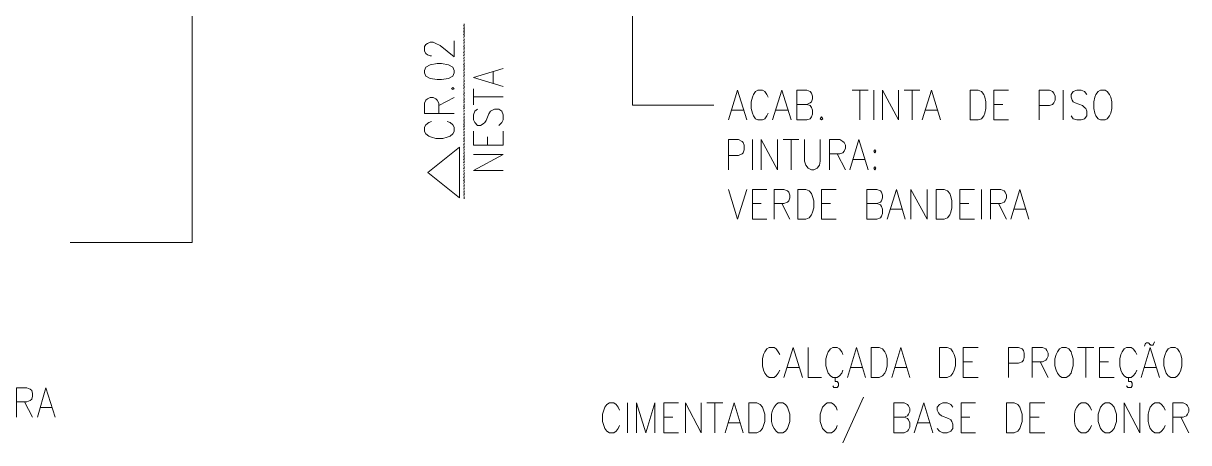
# Model space of a CAD drawing. Header units: millimetres. Extents: x 2928 to 3112, y 1220 to 1280.
# Drawn here: x 3055.36 to 3063.19, y 1260.23 to 1263.05 of the extents above; entities that cross this region are included whole.
import ezdxf

# ---------------------------------------------------------------- set-up
doc = ezdxf.new("R2010")
doc.units = ezdxf.units.MM

msp = doc.modelspace()

# ---------------------------------------------------------------- linework, layer by layer
at = {"color": 253, "linetype": 'Continuous', "lineweight": 5, "true_color": 0x9a9a9a}
for points in [[(3056.49592, 1263.9155), (3056.49592, 1261.5751), (3055.6772, 1261.5751)], [(3059.45656, 1263.61613), (3059.45656, 1262.49803), (3060.00238, 1262.49803)]]:
    msp.add_lwpolyline(points, dxfattribs=at)
at = {"color": 252, "linetype": 'Continuous', "lineweight": 13, "true_color": 0x989898}
for points in [[(3058.32358, 1263.03227), (3058.32358, 1263.0455), (3058.32358, 1263.0455)], [(3058.32358, 1263.02565), (3058.32193, 1263.02731), (3058.32193, 1263.02731)], [(3058.32358, 1263.00084), (3058.32193, 1263.0025), (3058.32193, 1263.0025)], [(3058.32358, 1262.97438), (3058.32193, 1262.97603), (3058.32193, 1262.97603)], [(3058.32358, 1263.00746), (3058.32358, 1263.01904), (3058.32358, 1263.01904)], [(3058.32358, 1262.98099), (3058.32358, 1262.99423), (3058.32358, 1262.99423)], [(3058.32358, 1262.95618), (3058.32358, 1262.96942), (3058.32358, 1262.96942)], [(3058.32358, 1262.94957), (3058.32193, 1262.95122), (3058.32193, 1262.95122)], [(3058.32358, 1262.93468), (3058.32358, 1262.94295), (3058.32358, 1262.94295)]]:
    msp.add_lwpolyline(points, dxfattribs=at)
at = {"color": 7, "linetype": 'Continuous', "lineweight": 20, "true_color": 0x000007}
for points in [[(3058.32358, 1263.0455), (3058.32358, 1263.03558), (3058.32358, 1263.03558)], [(3058.32358, 1263.03061), (3058.32027, 1263.03392), (3058.32027, 1263.03392)], [(3058.32358, 1263.01077), (3058.32027, 1263.01407), (3058.32027, 1263.01407)], [(3058.32358, 1262.98926), (3058.32027, 1262.99257), (3058.32027, 1262.99257)], [(3058.32358, 1262.97107), (3058.32027, 1262.97438), (3058.32027, 1262.97438)], [(3058.32358, 1263.02565), (3058.32358, 1263.01573), (3058.32358, 1263.01573)], [(3058.32358, 1263.00415), (3058.32358, 1262.99588), (3058.32358, 1262.99588)], [(3058.32358, 1262.98596), (3058.32358, 1262.97438), (3058.32358, 1262.97438)], [(3058.32358, 1262.96611), (3058.32358, 1262.95618), (3058.32358, 1262.95618)], [(3058.10526, 1262.83048), (3058.09699, 1262.83048), (3058.07879, 1262.8371), (3058.06721, 1262.84537), (3058.05894, 1262.86025), (3058.05894, 1262.89168), (3058.06721, 1262.90656), (3058.07879, 1262.91318), (3058.09699, 1262.92145), (3058.11683, 1262.92145), (3058.13503, 1262.91318), (3058.16314, 1262.89829), (3058.25742, 1262.82221), (3058.25742, 1262.92972)], [(3058.32358, 1262.94957), (3058.32027, 1262.95288), (3058.32027, 1262.95288)], [(3058.32358, 1262.92972), (3058.32027, 1262.93303), (3058.32027, 1262.93303)], [(3058.32358, 1262.91153), (3058.32027, 1262.91483), (3058.32027, 1262.91483)], [(3058.32358, 1262.89002), (3058.32027, 1262.89333), (3058.32027, 1262.89333)], [(3058.32358, 1262.94461), (3058.32358, 1262.93468), (3058.32358, 1262.93468)], [(3058.32358, 1262.92641), (3058.32358, 1262.91649), (3058.32358, 1262.91649)], [(3058.32358, 1262.90491), (3058.32358, 1262.89499), (3058.32358, 1262.89499)], [(3058.32358, 1262.88672), (3058.32358, 1262.87514), (3058.32358, 1262.87514)], [(3058.32358, 1262.87183), (3058.32027, 1262.87514), (3058.32027, 1262.87514)], [(3058.32358, 1262.85033), (3058.32027, 1262.85364), (3058.32027, 1262.85364)], [(3058.32358, 1262.83048), (3058.32027, 1262.83379), (3058.32027, 1262.83379)], [(3058.32358, 1262.81063), (3058.32027, 1262.81229), (3058.32027, 1262.81229)], [(3058.32358, 1262.86521), (3058.32358, 1262.85694), (3058.32358, 1262.85694)], [(3058.32358, 1262.84537), (3058.32358, 1262.83544), (3058.32358, 1262.83544)], [(3058.32358, 1262.82386), (3058.32358, 1262.81559), (3058.32358, 1262.81559)], [(3058.32358, 1262.80567), (3058.32358, 1262.79575), (3058.32358, 1262.79575)], [(3058.32358, 1262.79078), (3058.32027, 1262.79409), (3058.32027, 1262.79409)], [(3058.32358, 1262.76928), (3058.32027, 1262.77259), (3058.32027, 1262.77259)], [(3058.32358, 1262.75109), (3058.32027, 1262.7544), (3058.32027, 1262.7544)], [(3058.32358, 1262.73124), (3058.32027, 1262.73455), (3058.32027, 1262.73455)], [(3058.32358, 1262.78582), (3058.32358, 1262.7759), (3058.32358, 1262.7759)], [(3058.32358, 1262.76598), (3058.32358, 1262.7544), (3058.32358, 1262.7544)], [(3058.32358, 1262.74613), (3058.32358, 1262.7362), (3058.32358, 1262.7362)], [(3058.58657, 1262.62373), (3058.38643, 1262.68493), (3058.58657, 1262.74447)], [(3058.32358, 1262.70974), (3058.32027, 1262.71305), (3058.32027, 1262.71305)], [(3058.32358, 1262.69155), (3058.32027, 1262.69485), (3058.32027, 1262.69485)], [(3058.32358, 1262.67004), (3058.32027, 1262.67335), (3058.32027, 1262.67335)], [(3058.32358, 1262.65185), (3058.32027, 1262.6535), (3058.32027, 1262.6535)], [(3058.32358, 1262.72463), (3058.32358, 1262.7147), (3058.32358, 1262.7147)], [(3058.32358, 1262.70643), (3058.32358, 1262.69485), (3058.32358, 1262.69485)], [(3058.32358, 1262.68493), (3058.32358, 1262.67666), (3058.32358, 1262.67666)], [(3058.32358, 1262.66508), (3058.32358, 1262.65516), (3058.32358, 1262.65516)], [(3058.52041, 1262.64689), (3058.52041, 1262.72297), (3058.52041, 1262.72297)], [(3058.32358, 1262.63035), (3058.32027, 1262.63366), (3058.32027, 1262.63366)], [(3058.32358, 1262.6105), (3058.32027, 1262.61381), (3058.32027, 1262.61381)], [(3058.32358, 1262.589), (3058.32027, 1262.59231), (3058.32027, 1262.59231)], [(3058.32358, 1262.5708), (3058.32027, 1262.57411), (3058.32027, 1262.57411)], [(3058.32358, 1262.64523), (3058.32358, 1262.63696), (3058.32358, 1262.63696)], [(3058.32358, 1262.62539), (3058.32358, 1262.61546), (3058.32358, 1262.61546)], [(3058.32358, 1262.60388), (3058.32358, 1262.59561), (3058.32358, 1262.59561)], [(3058.32358, 1262.58569), (3058.32358, 1262.57411), (3058.32358, 1262.57411)], [(3058.38643, 1262.50134), (3058.38643, 1262.60885), (3058.38643, 1262.60885)], [(3060.10162, 1262.39879), (3060.16282, 1262.59892), (3060.22401, 1262.39879)], [(3060.36791, 1262.55096), (3060.35964, 1262.5708), (3060.34476, 1262.589), (3060.32987, 1262.59892), (3060.29844, 1262.59892), (3060.28356, 1262.589), (3060.26867, 1262.5708), (3060.26206, 1262.55096), (3060.25379, 1262.52118), (3060.25379, 1262.47487), (3060.26206, 1262.4451), (3060.26867, 1262.42691), (3060.28356, 1262.40706), (3060.29844, 1262.39879), (3060.32987, 1262.39879), (3060.34476, 1262.40706), (3060.35964, 1262.42691), (3060.36791, 1262.4451)], [(3060.39768, 1262.39879), (3060.46053, 1262.59892), (3060.52173, 1262.39879)], [(3060.62759, 1262.50299), (3060.65074, 1262.49472), (3060.65901, 1262.48314), (3060.66563, 1262.46495), (3060.66563, 1262.43683), (3060.65901, 1262.41864), (3060.65074, 1262.40706), (3060.62759, 1262.39879), (3060.55977, 1262.39879), (3060.55977, 1262.59892), (3060.62759, 1262.59892), (3060.65074, 1262.589), (3060.65901, 1262.57907), (3060.66563, 1262.55923), (3060.66563, 1262.54103), (3060.65901, 1262.52118), (3060.65074, 1262.51291), (3060.62759, 1262.50299), (3060.55977, 1262.50299)], [(3060.93192, 1262.59892), (3061.03943, 1262.59892), (3061.03943, 1262.59892)], [(3060.98485, 1262.59892), (3060.98485, 1262.39879), (3060.98485, 1262.39879)], [(3061.07747, 1262.59892), (3061.07747, 1262.39879), (3061.07747, 1262.39879)], [(3061.13702, 1262.39879), (3061.13702, 1262.59892), (3061.24453, 1262.39879), (3061.24453, 1262.59892)], [(3061.28257, 1262.59892), (3061.38842, 1262.59892), (3061.38842, 1262.59892)], [(3061.33549, 1262.59892), (3061.33549, 1262.39879), (3061.33549, 1262.39879)], [(3061.40331, 1262.39879), (3061.46616, 1262.59892), (3061.52736, 1262.39879)], [(3061.88462, 1262.39879), (3061.88462, 1262.59892), (3061.98386, 1262.59892)], [(3062.18895, 1262.39879), (3062.18895, 1262.59892), (3062.26007, 1262.59892), (3062.27992, 1262.589), (3062.28819, 1262.57907), (3062.29812, 1262.55923), (3062.29812, 1262.53276), (3062.28819, 1262.51291), (3062.27992, 1262.50299), (3062.26007, 1262.49472), (3062.18895, 1262.49472)], [(3062.35104, 1262.59892), (3062.35104, 1262.39879), (3062.35104, 1262.39879)], [(3062.50983, 1262.5708), (3062.49494, 1262.589), (3062.47178, 1262.59892), (3062.44201, 1262.59892), (3062.41886, 1262.589), (3062.40397, 1262.5708), (3062.40397, 1262.55096), (3062.41224, 1262.53276), (3062.41886, 1262.52118), (3062.43209, 1262.51291), (3062.48005, 1262.49472), (3062.49494, 1262.48314), (3062.50321, 1262.47487), (3062.50983, 1262.45668), (3062.50983, 1262.42691), (3062.49494, 1262.40706), (3062.47178, 1262.39879), (3062.44201, 1262.39879), (3062.41886, 1262.40706), (3062.40397, 1262.42691)], [(3058.25742, 1262.44179), (3058.05894, 1262.44179), (3058.05894, 1262.51126), (3058.06721, 1262.53276), (3058.07879, 1262.54103), (3058.09699, 1262.5493), (3058.11683, 1262.5493), (3058.13503, 1262.54103), (3058.1433, 1262.53276), (3058.15487, 1262.51126), (3058.15487, 1262.44179)], [(3058.15487, 1262.49472), (3058.25742, 1262.5493), (3058.25742, 1262.5493)], [(3058.32358, 1262.5493), (3058.32027, 1262.55261), (3058.32027, 1262.55261)], [(3058.32358, 1262.53111), (3058.32027, 1262.53276), (3058.32027, 1262.53276)], [(3058.32358, 1262.51126), (3058.32027, 1262.51457), (3058.32027, 1262.51457)], [(3058.32358, 1262.48976), (3058.32027, 1262.49307), (3058.32027, 1262.49307)], [(3058.32358, 1262.56584), (3058.32358, 1262.55592), (3058.32358, 1262.55592)], [(3058.32358, 1262.54599), (3058.32358, 1262.53442), (3058.32358, 1262.53442)], [(3058.32358, 1262.52615), (3058.32358, 1262.51622), (3058.32358, 1262.51622)], [(3058.32358, 1262.50464), (3058.32358, 1262.49472), (3058.32358, 1262.49472)], [(3058.38643, 1262.55426), (3058.58657, 1262.55426), (3058.58657, 1262.55426)], [(3061.88462, 1262.50299), (3061.94582, 1262.50299), (3061.94582, 1262.50299)], [(3058.32358, 1262.47157), (3058.32027, 1262.47487), (3058.32027, 1262.47487)], [(3058.32358, 1262.45006), (3058.32027, 1262.45337), (3058.32027, 1262.45337)], [(3058.32358, 1262.43022), (3058.32027, 1262.43352), (3058.32027, 1262.43352)], [(3058.32358, 1262.41037), (3058.32027, 1262.41368), (3058.32027, 1262.41368)], [(3058.32358, 1262.48645), (3058.32358, 1262.47487), (3058.32358, 1262.47487)], [(3058.32358, 1262.46495), (3058.32358, 1262.45668), (3058.32358, 1262.45668)], [(3058.32358, 1262.4451), (3058.32358, 1262.43518), (3058.32358, 1262.43518)], [(3058.32358, 1262.42525), (3058.32358, 1262.41533), (3058.32358, 1262.41533)], [(3058.41455, 1262.47157), (3058.39636, 1262.45668), (3058.38643, 1262.43352), (3058.38643, 1262.40044), (3058.39636, 1262.3806), (3058.41455, 1262.3624), (3058.4344, 1262.3624), (3058.45259, 1262.37233), (3058.46252, 1262.3806), (3058.47244, 1262.39548), (3058.49063, 1262.44014), (3058.50221, 1262.45668), (3058.51048, 1262.4633), (3058.52868, 1262.47157), (3058.55845, 1262.47157), (3058.5783, 1262.45668), (3058.58657, 1262.43352), (3058.58657, 1262.40044), (3058.5783, 1262.3806), (3058.55845, 1262.3624)], [(3060.12478, 1262.46495), (3060.20086, 1262.46495), (3060.20086, 1262.46495)], [(3060.42084, 1262.46495), (3060.49858, 1262.46495), (3060.49858, 1262.46495)], [(3061.42646, 1262.46495), (3061.5042, 1262.46495), (3061.5042, 1262.46495)], [(3058.10526, 1262.38887), (3058.08706, 1262.3806), (3058.06721, 1262.36571), (3058.05894, 1262.35082), (3058.05894, 1262.32105), (3058.06721, 1262.30451), (3058.08706, 1262.28963), (3058.10526, 1262.28301), (3058.13503, 1262.27474), (3058.18134, 1262.27474), (3058.21111, 1262.28301), (3058.23096, 1262.28963), (3058.24915, 1262.30451), (3058.25742, 1262.32105), (3058.25742, 1262.35082), (3058.24915, 1262.36571), (3058.23096, 1262.3806), (3058.21111, 1262.38887)], [(3058.32358, 1262.39052), (3058.32027, 1262.39383), (3058.32027, 1262.39383)], [(3058.32358, 1262.36902), (3058.32027, 1262.37233), (3058.32027, 1262.37233)], [(3058.32358, 1262.35082), (3058.32027, 1262.35413), (3058.32027, 1262.35413)], [(3058.32358, 1262.40541), (3058.32358, 1262.39548), (3058.32358, 1262.39548)], [(3058.32358, 1262.38721), (3058.32358, 1262.37563), (3058.32358, 1262.37563)], [(3058.32358, 1262.36571), (3058.32358, 1262.35413), (3058.32358, 1262.35413)], [(3058.32358, 1262.34586), (3058.32358, 1262.33594), (3058.32358, 1262.33594)], [(3061.88462, 1262.39879), (3061.98386, 1262.39879), (3061.98386, 1262.39879)], [(3058.32358, 1262.33098), (3058.32027, 1262.33428), (3058.32027, 1262.33428)], [(3058.32358, 1262.30947), (3058.32027, 1262.31278), (3058.32027, 1262.31278)], [(3058.32358, 1262.29128), (3058.32027, 1262.29459), (3058.32027, 1262.29459)], [(3058.32358, 1262.26978), (3058.32027, 1262.27309), (3058.32027, 1262.27309)], [(3058.32358, 1262.32436), (3058.32358, 1262.31444), (3058.32358, 1262.31444)], [(3058.32358, 1262.30617), (3058.32358, 1262.29459), (3058.32358, 1262.29459)], [(3058.32358, 1262.28466), (3058.32358, 1262.27639), (3058.32358, 1262.27639)], [(3058.32358, 1262.26647), (3058.32358, 1262.25489), (3058.32358, 1262.25489)], [(3058.58657, 1262.22843), (3058.38643, 1262.22843), (3058.38643, 1262.32436)], [(3058.48236, 1262.22843), (3058.48236, 1262.28632), (3058.48236, 1262.28632)], [(3058.58657, 1262.22843), (3058.58657, 1262.32436), (3058.58657, 1262.32436)], [(3060.10162, 1262.06468), (3060.10162, 1262.26647), (3060.16943, 1262.26647), (3060.19259, 1262.25489), (3060.20086, 1262.24662), (3060.20747, 1262.22843), (3060.20747, 1262.19866), (3060.20086, 1262.17881), (3060.19259, 1262.17054), (3060.16943, 1262.16062), (3060.10162, 1262.16062)], [(3060.26206, 1262.26647), (3060.26206, 1262.06468), (3060.26206, 1262.06468)], [(3060.3216, 1262.06468), (3060.3216, 1262.26647), (3060.43076, 1262.06468), (3060.43076, 1262.26647)], [(3060.4688, 1262.26647), (3060.57466, 1262.26647), (3060.57466, 1262.26647)], [(3060.52173, 1262.26647), (3060.52173, 1262.06468), (3060.52173, 1262.06468)], [(3060.6127, 1262.26647), (3060.6127, 1262.12257), (3060.62097, 1262.09446), (3060.63586, 1262.07461), (3060.65901, 1262.06468), (3060.6739, 1262.06468), (3060.69706, 1262.07461), (3060.71194, 1262.09446), (3060.71856, 1262.12257), (3060.71856, 1262.26647)], [(3060.77975, 1262.06468), (3060.77975, 1262.26647), (3060.84922, 1262.26647), (3060.87072, 1262.25489), (3060.87899, 1262.24662), (3060.88726, 1262.22843), (3060.88726, 1262.20858), (3060.87899, 1262.18873), (3060.87072, 1262.17881), (3060.84922, 1262.17054), (3060.77975, 1262.17054)], [(3060.91704, 1262.06468), (3060.97823, 1262.26647), (3061.03943, 1262.06468)], [(3058.32358, 1262.25158), (3058.32027, 1262.25489), (3058.32027, 1262.25489)], [(3058.32358, 1262.23008), (3058.32027, 1262.23339), (3058.32027, 1262.23339)], [(3058.32358, 1262.21023), (3058.32027, 1262.21354), (3058.32027, 1262.21354)], [(3058.32358, 1262.18873), (3058.32027, 1262.19204), (3058.32027, 1262.19204)], [(3058.32358, 1262.24497), (3058.32358, 1262.2367), (3058.32358, 1262.2367)], [(3058.32358, 1262.22512), (3058.32358, 1262.2152), (3058.32358, 1262.2152)], [(3058.32358, 1262.20362), (3058.32358, 1262.19535), (3058.32358, 1262.19535)], [(3058.32358, 1262.18543), (3058.32358, 1262.1755), (3058.32358, 1262.1755)], [(3058.32358, 1262.17054), (3058.32027, 1262.17385), (3058.32027, 1262.17385)], [(3058.32358, 1262.14904), (3058.32027, 1262.15235), (3058.32027, 1262.15235)], [(3058.32358, 1262.13084), (3058.32027, 1262.13415), (3058.32027, 1262.13415)], [(3058.32358, 1262.111), (3058.32027, 1262.1143), (3058.32027, 1262.1143)], [(3058.32358, 1262.16558), (3058.32358, 1262.15565), (3058.32358, 1262.15565)], [(3058.32358, 1262.14573), (3058.32358, 1262.13415), (3058.32358, 1262.13415)], [(3058.32358, 1262.12588), (3058.32358, 1262.11596), (3058.32358, 1262.11596)], [(3058.32358, 1262.10438), (3058.32358, 1262.09611), (3058.32358, 1262.09611)], [(3058.58657, 1262.05807), (3058.38643, 1262.05807), (3058.58657, 1262.16558), (3058.38643, 1262.16558)], [(3060.83268, 1262.17054), (3060.88726, 1262.06468), (3060.88726, 1262.06468)], [(3060.94019, 1262.1325), (3061.01627, 1262.1325), (3061.01627, 1262.1325)], [(3058.32358, 1262.08949), (3058.32027, 1262.0928), (3058.32027, 1262.0928)], [(3058.32358, 1262.0713), (3058.32027, 1262.07461), (3058.32027, 1262.07461)], [(3058.32358, 1262.0498), (3058.32027, 1262.05311), (3058.32027, 1262.05311)], [(3058.32358, 1262.02995), (3058.32027, 1262.03326), (3058.32027, 1262.03326)], [(3058.32358, 1262.08619), (3058.32358, 1262.07461), (3058.32358, 1262.07461)], [(3058.32358, 1262.06468), (3058.32358, 1262.05641), (3058.32358, 1262.05641)], [(3058.32358, 1262.04484), (3058.32358, 1262.03491), (3058.32358, 1262.03491)], [(3058.32358, 1262.02499), (3058.32358, 1262.01672), (3058.32358, 1262.01672)], [(3058.32358, 1262.0101), (3058.32027, 1262.01341), (3058.32027, 1262.01341)], [(3058.32358, 1261.99025), (3058.32027, 1261.99356), (3058.32027, 1261.99356)], [(3058.32358, 1261.96875), (3058.32027, 1261.97206), (3058.32027, 1261.97206)], [(3058.32358, 1261.95056), (3058.32027, 1261.95387), (3058.32027, 1261.95387)], [(3058.32358, 1262.00514), (3058.32358, 1261.99522), (3058.32358, 1261.99522)], [(3058.32358, 1261.98695), (3058.32358, 1261.97537), (3058.32358, 1261.97537)], [(3058.32358, 1261.96544), (3058.32358, 1261.95387), (3058.32358, 1261.95387)], [(3058.32358, 1261.9456), (3058.32358, 1261.93567), (3058.32358, 1261.93567)], [(3058.32358, 1261.93071), (3058.32027, 1261.93402), (3058.32027, 1261.93402)], [(3058.32358, 1261.91086), (3058.32027, 1261.91252), (3058.32027, 1261.91252)], [(3058.32358, 1261.89102), (3058.32027, 1261.89432), (3058.32027, 1261.89432)], [(3058.32358, 1261.92409), (3058.32358, 1261.91417), (3058.32358, 1261.91417)], [(3058.32358, 1261.9059), (3058.32358, 1261.89598), (3058.32358, 1261.89598)], [(3058.32358, 1261.8844), (3058.32358, 1261.86951), (3058.32358, 1261.86951)], [(3060.10162, 1261.93071), (3060.16282, 1261.73223), (3060.22401, 1261.93071)], [(3060.26206, 1261.73223), (3060.26206, 1261.93071), (3060.35964, 1261.93071)], [(3060.40761, 1261.73223), (3060.40761, 1261.93071), (3060.47377, 1261.93071), (3060.49858, 1261.92244), (3060.50685, 1261.91252), (3060.51346, 1261.89267), (3060.51346, 1261.87448), (3060.50685, 1261.85463), (3060.49858, 1261.84636), (3060.47377, 1261.83643), (3060.40761, 1261.83643)], [(3060.72683, 1261.73223), (3060.72683, 1261.93071), (3060.82607, 1261.93071)], [(3061.09897, 1261.83643), (3061.12213, 1261.82816), (3061.1304, 1261.81659), (3061.13702, 1261.79839), (3061.13702, 1261.77027), (3061.1304, 1261.75208), (3061.12213, 1261.7405), (3061.09897, 1261.73223), (3061.03116, 1261.73223), (3061.03116, 1261.93071), (3061.09897, 1261.93071), (3061.12213, 1261.92244), (3061.1304, 1261.91252), (3061.13702, 1261.89267), (3061.13702, 1261.87448), (3061.1304, 1261.85463), (3061.12213, 1261.84636), (3061.09897, 1261.83643), (3061.03116, 1261.83643)], [(3061.16844, 1261.73223), (3061.22964, 1261.93071), (3061.28918, 1261.73223)], [(3061.32722, 1261.73223), (3061.32722, 1261.93071), (3061.43639, 1261.73223), (3061.43639, 1261.93071)], [(3061.65637, 1261.73223), (3061.65637, 1261.93071), (3061.75561, 1261.93071)], [(3061.80192, 1261.93071), (3061.80192, 1261.73223), (3061.80192, 1261.73223)], [(3061.86146, 1261.73223), (3061.86146, 1261.93071), (3061.93093, 1261.93071), (3061.95409, 1261.92244), (3061.9607, 1261.91252), (3061.96897, 1261.89267), (3061.96897, 1261.87448), (3061.9607, 1261.85463), (3061.95409, 1261.84636), (3061.93093, 1261.83643), (3061.86146, 1261.83643)], [(3061.99874, 1261.73223), (3062.05994, 1261.93071), (3062.12114, 1261.73223)], [(3060.26206, 1261.83643), (3060.3216, 1261.83643), (3060.3216, 1261.83643)], [(3060.46053, 1261.83643), (3060.51346, 1261.73223), (3060.51346, 1261.73223)], [(3060.72683, 1261.83643), (3060.78802, 1261.83643), (3060.78802, 1261.83643)], [(3061.1916, 1261.79839), (3061.26768, 1261.79839), (3061.26768, 1261.79839)], [(3061.65637, 1261.83643), (3061.71757, 1261.83643), (3061.71757, 1261.83643)], [(3061.91604, 1261.83643), (3061.96897, 1261.73223), (3061.96897, 1261.73223)], [(3062.0219, 1261.79839), (3062.09798, 1261.79839), (3062.09798, 1261.79839)], [(3060.26206, 1261.73223), (3060.35964, 1261.73223), (3060.35964, 1261.73223)], [(3060.72683, 1261.73223), (3060.82607, 1261.73223), (3060.82607, 1261.73223)], [(3061.65637, 1261.73223), (3061.75561, 1261.73223), (3061.75561, 1261.73223)], [(3060.44565, 1260.82254), (3060.43572, 1260.84073), (3060.42084, 1260.86058), (3060.40761, 1260.86885), (3060.37453, 1260.86885), (3060.35964, 1260.86058), (3060.34476, 1260.84073), (3060.33649, 1260.82254), (3060.32987, 1260.79277), (3060.32987, 1260.74646), (3060.33649, 1260.71668), (3060.34476, 1260.69684), (3060.35964, 1260.67864), (3060.37453, 1260.66872), (3060.40761, 1260.66872), (3060.42084, 1260.67864), (3060.43572, 1260.69684), (3060.44565, 1260.71668)], [(3060.47377, 1260.66872), (3060.53662, 1260.86885), (3060.59782, 1260.66872)], [(3060.63586, 1260.86885), (3060.63586, 1260.66872), (3060.72683, 1260.66872)], [(3060.87072, 1260.82254), (3060.86411, 1260.84073), (3060.84757, 1260.86058), (3060.83268, 1260.86885), (3060.80291, 1260.86885), (3060.78802, 1260.86058), (3060.77148, 1260.84073), (3060.76487, 1260.82254), (3060.7566, 1260.79277), (3060.7566, 1260.74646), (3060.76487, 1260.71668), (3060.77148, 1260.69684), (3060.78802, 1260.67864), (3060.80291, 1260.66872), (3060.83268, 1260.66872), (3060.84757, 1260.67864), (3060.86411, 1260.69684), (3060.87072, 1260.71668)], [(3060.90215, 1260.66872), (3060.96169, 1260.86885), (3061.02289, 1260.66872)], [(3061.19821, 1260.66872), (3061.25941, 1260.86885), (3061.32061, 1260.66872)], [(3061.67952, 1260.66872), (3061.67952, 1260.86885), (3061.77876, 1260.86885)], [(3061.98386, 1260.66872), (3061.98386, 1260.86885), (3062.05167, 1260.86885), (3062.07483, 1260.86058), (3062.0831, 1260.849), (3062.08971, 1260.83081), (3062.08971, 1260.80269), (3062.0831, 1260.7845), (3062.07483, 1260.77292), (3062.05167, 1260.76465), (3061.98386, 1260.76465)], [(3062.14264, 1260.66872), (3062.14264, 1260.86885), (3062.21211, 1260.86885), (3062.23526, 1260.86058), (3062.24188, 1260.849), (3062.25015, 1260.83081), (3062.25015, 1260.81096), (3062.24188, 1260.79277), (3062.23526, 1260.7845), (3062.21211, 1260.77292), (3062.14264, 1260.77292)], [(3062.44697, 1260.86885), (3062.55614, 1260.86885), (3062.55614, 1260.86885)], [(3062.50321, 1260.86885), (3062.50321, 1260.66872), (3062.50321, 1260.66872)], [(3062.59418, 1260.66872), (3062.59418, 1260.86885), (3062.69342, 1260.86885)], [(3062.84559, 1260.82254), (3062.83732, 1260.84073), (3062.82243, 1260.86058), (3062.80754, 1260.86885), (3062.77612, 1260.86885), (3062.76123, 1260.86058), (3062.74635, 1260.84073), (3062.73808, 1260.82254), (3062.73146, 1260.79277), (3062.73146, 1260.74646), (3062.73808, 1260.71668), (3062.74635, 1260.69684), (3062.76123, 1260.67864), (3062.77612, 1260.66872), (3062.80754, 1260.66872), (3062.82243, 1260.67864), (3062.83732, 1260.69684), (3062.84559, 1260.71668)], [(3062.87536, 1260.66872), (3062.93656, 1260.86885), (3062.99775, 1260.66872)], [(3062.89851, 1260.87877), (3062.90513, 1260.89862), (3062.90513, 1260.89862)], [(3062.92663, 1260.89862), (3062.9349, 1260.88704), (3062.9349, 1260.88704)], [(3062.9564, 1260.88704), (3062.96467, 1260.90689), (3062.96467, 1260.90689)], [(3061.67952, 1260.77292), (3061.74072, 1260.77292), (3061.74072, 1260.77292)], [(3062.19722, 1260.77292), (3062.25015, 1260.66872), (3062.25015, 1260.66872)], [(3062.59418, 1260.77292), (3062.65538, 1260.77292), (3062.65538, 1260.77292)], [(3060.49858, 1260.73488), (3060.57466, 1260.73488), (3060.57466, 1260.73488)], [(3060.92365, 1260.73488), (3060.99973, 1260.73488), (3060.99973, 1260.73488)], [(3061.22137, 1260.73488), (3061.29745, 1260.73488), (3061.29745, 1260.73488)], [(3062.89851, 1260.73488), (3062.9746, 1260.73488), (3062.9746, 1260.73488)], [(3060.80291, 1260.61248), (3060.80953, 1260.6009), (3060.83268, 1260.6009), (3060.84095, 1260.61248), (3060.84095, 1260.63068), (3060.83268, 1260.6406), (3060.8178, 1260.6406), (3060.8178, 1260.66872)], [(3061.67952, 1260.66872), (3061.77876, 1260.66872), (3061.77876, 1260.66872)], [(3062.59418, 1260.66872), (3062.69342, 1260.66872), (3062.69342, 1260.66872)], [(3062.77612, 1260.61248), (3062.78439, 1260.6009), (3062.80754, 1260.6009), (3062.81416, 1260.61248), (3062.81416, 1260.63068), (3062.80754, 1260.6406), (3062.791, 1260.6406), (3062.791, 1260.66872)], [(3055.31663, 1260.40077), (3055.31663, 1260.59925), (3055.38444, 1260.59925), (3055.4076, 1260.59098), (3055.41752, 1260.58106), (3055.42249, 1260.56121), (3055.42249, 1260.54301), (3055.41752, 1260.52317), (3055.4076, 1260.5149), (3055.38444, 1260.50497), (3055.31663, 1260.50497)], [(3055.45557, 1260.40077), (3055.51346, 1260.59925), (3055.57631, 1260.40077)], [(3061.008, 1260.5364), (3060.87072, 1260.23041), (3060.87072, 1260.23041)], [(3055.36956, 1260.50497), (3055.42249, 1260.40077), (3055.42249, 1260.40077)], [(3055.47541, 1260.46693), (3055.5515, 1260.46693), (3055.5515, 1260.46693)], [(3059.3689, 1260.44874), (3059.36063, 1260.46859), (3059.34575, 1260.48678), (3059.33086, 1260.49836), (3059.30109, 1260.49836), (3059.28455, 1260.48678), (3059.26966, 1260.46859), (3059.26305, 1260.44874), (3059.25478, 1260.42227), (3059.25478, 1260.37265), (3059.26305, 1260.34619), (3059.26966, 1260.32634), (3059.28455, 1260.30815), (3059.30109, 1260.29657), (3059.33086, 1260.29657), (3059.34575, 1260.30815), (3059.36063, 1260.32634), (3059.3689, 1260.34619)], [(3059.42183, 1260.49836), (3059.42183, 1260.29657), (3059.42183, 1260.29657)], [(3059.48303, 1260.29657), (3059.48303, 1260.49836), (3059.54588, 1260.29657), (3059.60708, 1260.49836), (3059.60708, 1260.29657)], [(3059.66662, 1260.29657), (3059.66662, 1260.49836), (3059.76586, 1260.49836)], [(3059.81217, 1260.29657), (3059.81217, 1260.49836), (3059.91803, 1260.29657), (3059.91803, 1260.49836)], [(3059.95607, 1260.49836), (3060.06358, 1260.49836), (3060.06358, 1260.49836)], [(3060.009, 1260.49836), (3060.009, 1260.29657), (3060.009, 1260.29657)], [(3060.07846, 1260.29657), (3060.13966, 1260.49836), (3060.1992, 1260.29657)], [(3060.83268, 1260.44874), (3060.82607, 1260.46859), (3060.80953, 1260.48678), (3060.79464, 1260.49836), (3060.76487, 1260.49836), (3060.74998, 1260.48678), (3060.73344, 1260.46859), (3060.72683, 1260.44874), (3060.71856, 1260.42227), (3060.71856, 1260.37265), (3060.72683, 1260.34619), (3060.73344, 1260.32634), (3060.74998, 1260.30815), (3060.76487, 1260.29657), (3060.79464, 1260.29657), (3060.80953, 1260.30815), (3060.82607, 1260.32634), (3060.83268, 1260.34619)], [(3061.28257, 1260.40243), (3061.30407, 1260.3925), (3061.31234, 1260.38423), (3061.32061, 1260.36438), (3061.32061, 1260.33461), (3061.31234, 1260.31642), (3061.30407, 1260.30815), (3061.28257, 1260.29657), (3061.2131, 1260.29657), (3061.2131, 1260.49836), (3061.28257, 1260.49836), (3061.30407, 1260.48678), (3061.31234, 1260.47851), (3061.32061, 1260.46032), (3061.32061, 1260.44047), (3061.31234, 1260.42227), (3061.30407, 1260.4107), (3061.28257, 1260.40243), (3061.2131, 1260.40243)], [(3061.35038, 1260.29657), (3061.41323, 1260.49836), (3061.47443, 1260.29657)], [(3061.61006, 1260.46859), (3061.59517, 1260.48678), (3061.57201, 1260.49836), (3061.54224, 1260.49836), (3061.51909, 1260.48678), (3061.5042, 1260.46859), (3061.5042, 1260.44874), (3061.51247, 1260.43054), (3061.51909, 1260.42227), (3061.53232, 1260.4107), (3061.58028, 1260.3925), (3061.59517, 1260.38423), (3061.60344, 1260.37265), (3061.61006, 1260.35446), (3061.61006, 1260.32634), (3061.59517, 1260.30815), (3061.57201, 1260.29657), (3061.54224, 1260.29657), (3061.51909, 1260.30815), (3061.5042, 1260.32634)], [(3061.66464, 1260.29657), (3061.66464, 1260.49836), (3061.76222, 1260.49836)], [(3062.12776, 1260.29657), (3062.12776, 1260.49836), (3062.22699, 1260.49836)], [(3062.54125, 1260.44874), (3062.53298, 1260.46859), (3062.5181, 1260.48678), (3062.50321, 1260.49836), (3062.47178, 1260.49836), (3062.4569, 1260.48678), (3062.44201, 1260.46859), (3062.43209, 1260.44874), (3062.42713, 1260.42227), (3062.42713, 1260.37265), (3062.43209, 1260.34619), (3062.44201, 1260.32634), (3062.4569, 1260.30815), (3062.47178, 1260.29657), (3062.50321, 1260.29657), (3062.5181, 1260.30815), (3062.53298, 1260.32634), (3062.54125, 1260.34619)], [(3062.76123, 1260.29657), (3062.76123, 1260.49836), (3062.86709, 1260.29657), (3062.86709, 1260.49836)], [(3063.03579, 1260.44874), (3063.02752, 1260.46859), (3063.01264, 1260.48678), (3062.99775, 1260.49836), (3062.96633, 1260.49836), (3062.95144, 1260.48678), (3062.93656, 1260.46859), (3062.92829, 1260.44874), (3062.92167, 1260.42227), (3062.92167, 1260.37265), (3062.92829, 1260.34619), (3062.93656, 1260.32634), (3062.95144, 1260.30815), (3062.96633, 1260.29657), (3062.99775, 1260.29657), (3063.01264, 1260.30815), (3063.02752, 1260.32634), (3063.03579, 1260.34619)], [(3063.08872, 1260.29657), (3063.08872, 1260.49836), (3063.15654, 1260.49836), (3063.17969, 1260.48678), (3063.18631, 1260.47851), (3063.19458, 1260.46032), (3063.19458, 1260.44047), (3063.18631, 1260.42227), (3063.17969, 1260.4107), (3063.15654, 1260.40243), (3063.08872, 1260.40243)], [(3059.66662, 1260.40243), (3059.72782, 1260.40243), (3059.72782, 1260.40243)], [(3061.66464, 1260.40243), (3061.72418, 1260.40243), (3061.72418, 1260.40243)], [(3062.12776, 1260.40243), (3062.18895, 1260.40243), (3062.18895, 1260.40243)], [(3063.14165, 1260.40243), (3063.19458, 1260.29657), (3063.19458, 1260.29657)], [(3060.10162, 1260.36438), (3060.1777, 1260.36438), (3060.1777, 1260.36438)], [(3061.37354, 1260.36438), (3061.45127, 1260.36438), (3061.45127, 1260.36438)], [(3059.66662, 1260.29657), (3059.76586, 1260.29657), (3059.76586, 1260.29657)], [(3061.66464, 1260.29657), (3061.76222, 1260.29657), (3061.76222, 1260.29657)], [(3062.12776, 1260.29657), (3062.22699, 1260.29657), (3062.22699, 1260.29657)]]:
    msp.add_lwpolyline(points, dxfattribs=at)
for points in [[(3058.05894, 1262.71636), (3058.06721, 1262.6932), (3058.09699, 1262.67831), (3058.1433, 1262.67004), (3058.17307, 1262.67004), (3058.21938, 1262.67831), (3058.24915, 1262.6932), (3058.25742, 1262.71636), (3058.25742, 1262.73124), (3058.24915, 1262.7544), (3058.21938, 1262.76928), (3058.17307, 1262.77755), (3058.1433, 1262.77755), (3058.09699, 1262.76928), (3058.06721, 1262.7544), (3058.05894, 1262.73124)], [(3058.23923, 1262.60885), (3058.24915, 1262.60223), (3058.25742, 1262.60885), (3058.24915, 1262.61712)], [(3061.72584, 1262.39879), (3061.72584, 1262.59892), (3061.77876, 1262.59892), (3061.80192, 1262.589), (3061.81681, 1262.5708), (3061.82342, 1262.55096), (3061.83169, 1262.52118), (3061.83169, 1262.47487), (3061.82342, 1262.4451), (3061.81681, 1262.42691), (3061.80192, 1262.40706), (3061.77876, 1262.39879)], [(3062.60245, 1262.59892), (3062.58591, 1262.589), (3062.57102, 1262.5708), (3062.56441, 1262.55096), (3062.55614, 1262.52118), (3062.55614, 1262.47487), (3062.56441, 1262.4451), (3062.57102, 1262.42691), (3062.58591, 1262.40706), (3062.60245, 1262.39879), (3062.63222, 1262.39879), (3062.64711, 1262.40706), (3062.66199, 1262.42691), (3062.67026, 1262.4451), (3062.67853, 1262.47487), (3062.67853, 1262.52118), (3062.67026, 1262.55096), (3062.66199, 1262.5708), (3062.64711, 1262.589), (3062.63222, 1262.59892)], [(3060.72683, 1262.41864), (3060.71856, 1262.40706), (3060.72683, 1262.39879), (3060.7351, 1262.40706)], [(3061.08409, 1262.19866), (3061.07747, 1262.18873), (3061.08409, 1262.17881), (3061.09236, 1262.18873)], [(3061.08409, 1262.08288), (3061.07747, 1262.07461), (3061.08409, 1262.06468), (3061.09236, 1262.07461)], [(3060.56639, 1261.73223), (3060.56639, 1261.93071), (3060.62097, 1261.93071), (3060.64247, 1261.92244), (3060.65901, 1261.90425), (3060.66563, 1261.8844), (3060.6739, 1261.85463), (3060.6739, 1261.80832), (3060.66563, 1261.77854), (3060.65901, 1261.76035), (3060.64247, 1261.7405), (3060.62097, 1261.73223)], [(3061.49759, 1261.73223), (3061.49759, 1261.93071), (3061.55051, 1261.93071), (3061.57367, 1261.92244), (3061.58855, 1261.90425), (3061.59517, 1261.8844), (3061.60344, 1261.85463), (3061.60344, 1261.80832), (3061.59517, 1261.77854), (3061.58855, 1261.76035), (3061.57367, 1261.7405), (3061.55051, 1261.73223)], [(3061.06093, 1260.66872), (3061.06093, 1260.86885), (3061.11386, 1260.86885), (3061.13702, 1260.86058), (3061.1519, 1260.84073), (3061.16017, 1260.82254), (3061.16844, 1260.79277), (3061.16844, 1260.74646), (3061.16017, 1260.71668), (3061.1519, 1260.69684), (3061.13702, 1260.67864), (3061.11386, 1260.66872)], [(3061.51909, 1260.66872), (3061.51909, 1260.86885), (3061.57201, 1260.86885), (3061.59517, 1260.86058), (3061.61006, 1260.84073), (3061.61833, 1260.82254), (3061.6266, 1260.79277), (3061.6266, 1260.74646), (3061.61833, 1260.71668), (3061.61006, 1260.69684), (3061.59517, 1260.67864), (3061.57201, 1260.66872)], [(3062.34112, 1260.86885), (3062.32623, 1260.86058), (3062.313, 1260.84073), (3062.30308, 1260.82254), (3062.29481, 1260.79277), (3062.29481, 1260.74646), (3062.30308, 1260.71668), (3062.313, 1260.69684), (3062.32623, 1260.67864), (3062.34112, 1260.66872), (3062.37089, 1260.66872), (3062.38909, 1260.67864), (3062.40397, 1260.69684), (3062.40893, 1260.71668), (3062.41886, 1260.74646), (3062.41886, 1260.79277), (3062.40893, 1260.82254), (3062.40397, 1260.84073), (3062.38909, 1260.86058), (3062.37089, 1260.86885)], [(3063.07384, 1260.86885), (3063.0573, 1260.86058), (3063.04241, 1260.84073), (3063.03579, 1260.82254), (3063.02752, 1260.79277), (3063.02752, 1260.74646), (3063.03579, 1260.71668), (3063.04241, 1260.69684), (3063.0573, 1260.67864), (3063.07384, 1260.66872), (3063.10361, 1260.66872), (3063.11849, 1260.67864), (3063.13338, 1260.69684), (3063.14165, 1260.71668), (3063.14827, 1260.74646), (3063.14827, 1260.79277), (3063.14165, 1260.82254), (3063.13338, 1260.84073), (3063.11849, 1260.86058), (3063.10361, 1260.86885)], [(3060.23725, 1260.29657), (3060.23725, 1260.49836), (3060.29183, 1260.49836), (3060.31333, 1260.48678), (3060.32987, 1260.46859), (3060.33649, 1260.44874), (3060.34476, 1260.42227), (3060.34476, 1260.37265), (3060.33649, 1260.34619), (3060.32987, 1260.32634), (3060.31333, 1260.30815), (3060.29183, 1260.29657)], [(3060.43572, 1260.49836), (3060.42084, 1260.48678), (3060.40761, 1260.46859), (3060.39768, 1260.44874), (3060.38941, 1260.42227), (3060.38941, 1260.37265), (3060.39768, 1260.34619), (3060.40761, 1260.32634), (3060.42084, 1260.30815), (3060.43572, 1260.29657), (3060.4655, 1260.29657), (3060.48369, 1260.30815), (3060.49858, 1260.32634), (3060.50354, 1260.34619), (3060.51346, 1260.37265), (3060.51346, 1260.42227), (3060.50354, 1260.44874), (3060.49858, 1260.46859), (3060.48369, 1260.48678), (3060.4655, 1260.49836)], [(3061.96897, 1260.29657), (3061.96897, 1260.49836), (3062.0219, 1260.49836), (3062.04506, 1260.48678), (3062.05994, 1260.46859), (3062.06656, 1260.44874), (3062.07483, 1260.42227), (3062.07483, 1260.37265), (3062.06656, 1260.34619), (3062.05994, 1260.32634), (3062.04506, 1260.30815), (3062.0219, 1260.29657)], [(3062.63222, 1260.49836), (3062.61734, 1260.48678), (3062.6008, 1260.46859), (3062.59418, 1260.44874), (3062.58591, 1260.42227), (3062.58591, 1260.37265), (3062.59418, 1260.34619), (3062.6008, 1260.32634), (3062.61734, 1260.30815), (3062.63222, 1260.29657), (3062.66199, 1260.29657), (3062.67688, 1260.30815), (3062.69342, 1260.32634), (3062.70003, 1260.34619), (3062.7083, 1260.37265), (3062.7083, 1260.42227), (3062.70003, 1260.44874), (3062.69342, 1260.46859), (3062.67688, 1260.48678), (3062.66199, 1260.49836)]]:
    msp.add_lwpolyline(points, close=True, dxfattribs=at)
at = {"color": 7, "linetype": 'Continuous', "lineweight": 5, "true_color": 0x000007}
msp.add_lwpolyline([(3058.29216, 1262.21685), (3058.08045, 1262.04484), (3058.29216, 1261.87613)], close=True, dxfattribs=at)
at = {"color": 7, "linetype": 'Continuous', "lineweight": 20, "true_color": 0x000007}
for points in [[(3062.92829, 1260.89697), (3062.92167, 1260.90358), (3062.91175, 1260.90358), (3062.90513, 1260.89697)], [(3062.9349, 1260.89035), (3062.94152, 1260.88374), (3062.95144, 1260.88374), (3062.95806, 1260.89035)]]:
    msp.add_open_spline(points, degree=3, dxfattribs=at)

doc.saveas('drawing.dxf')
